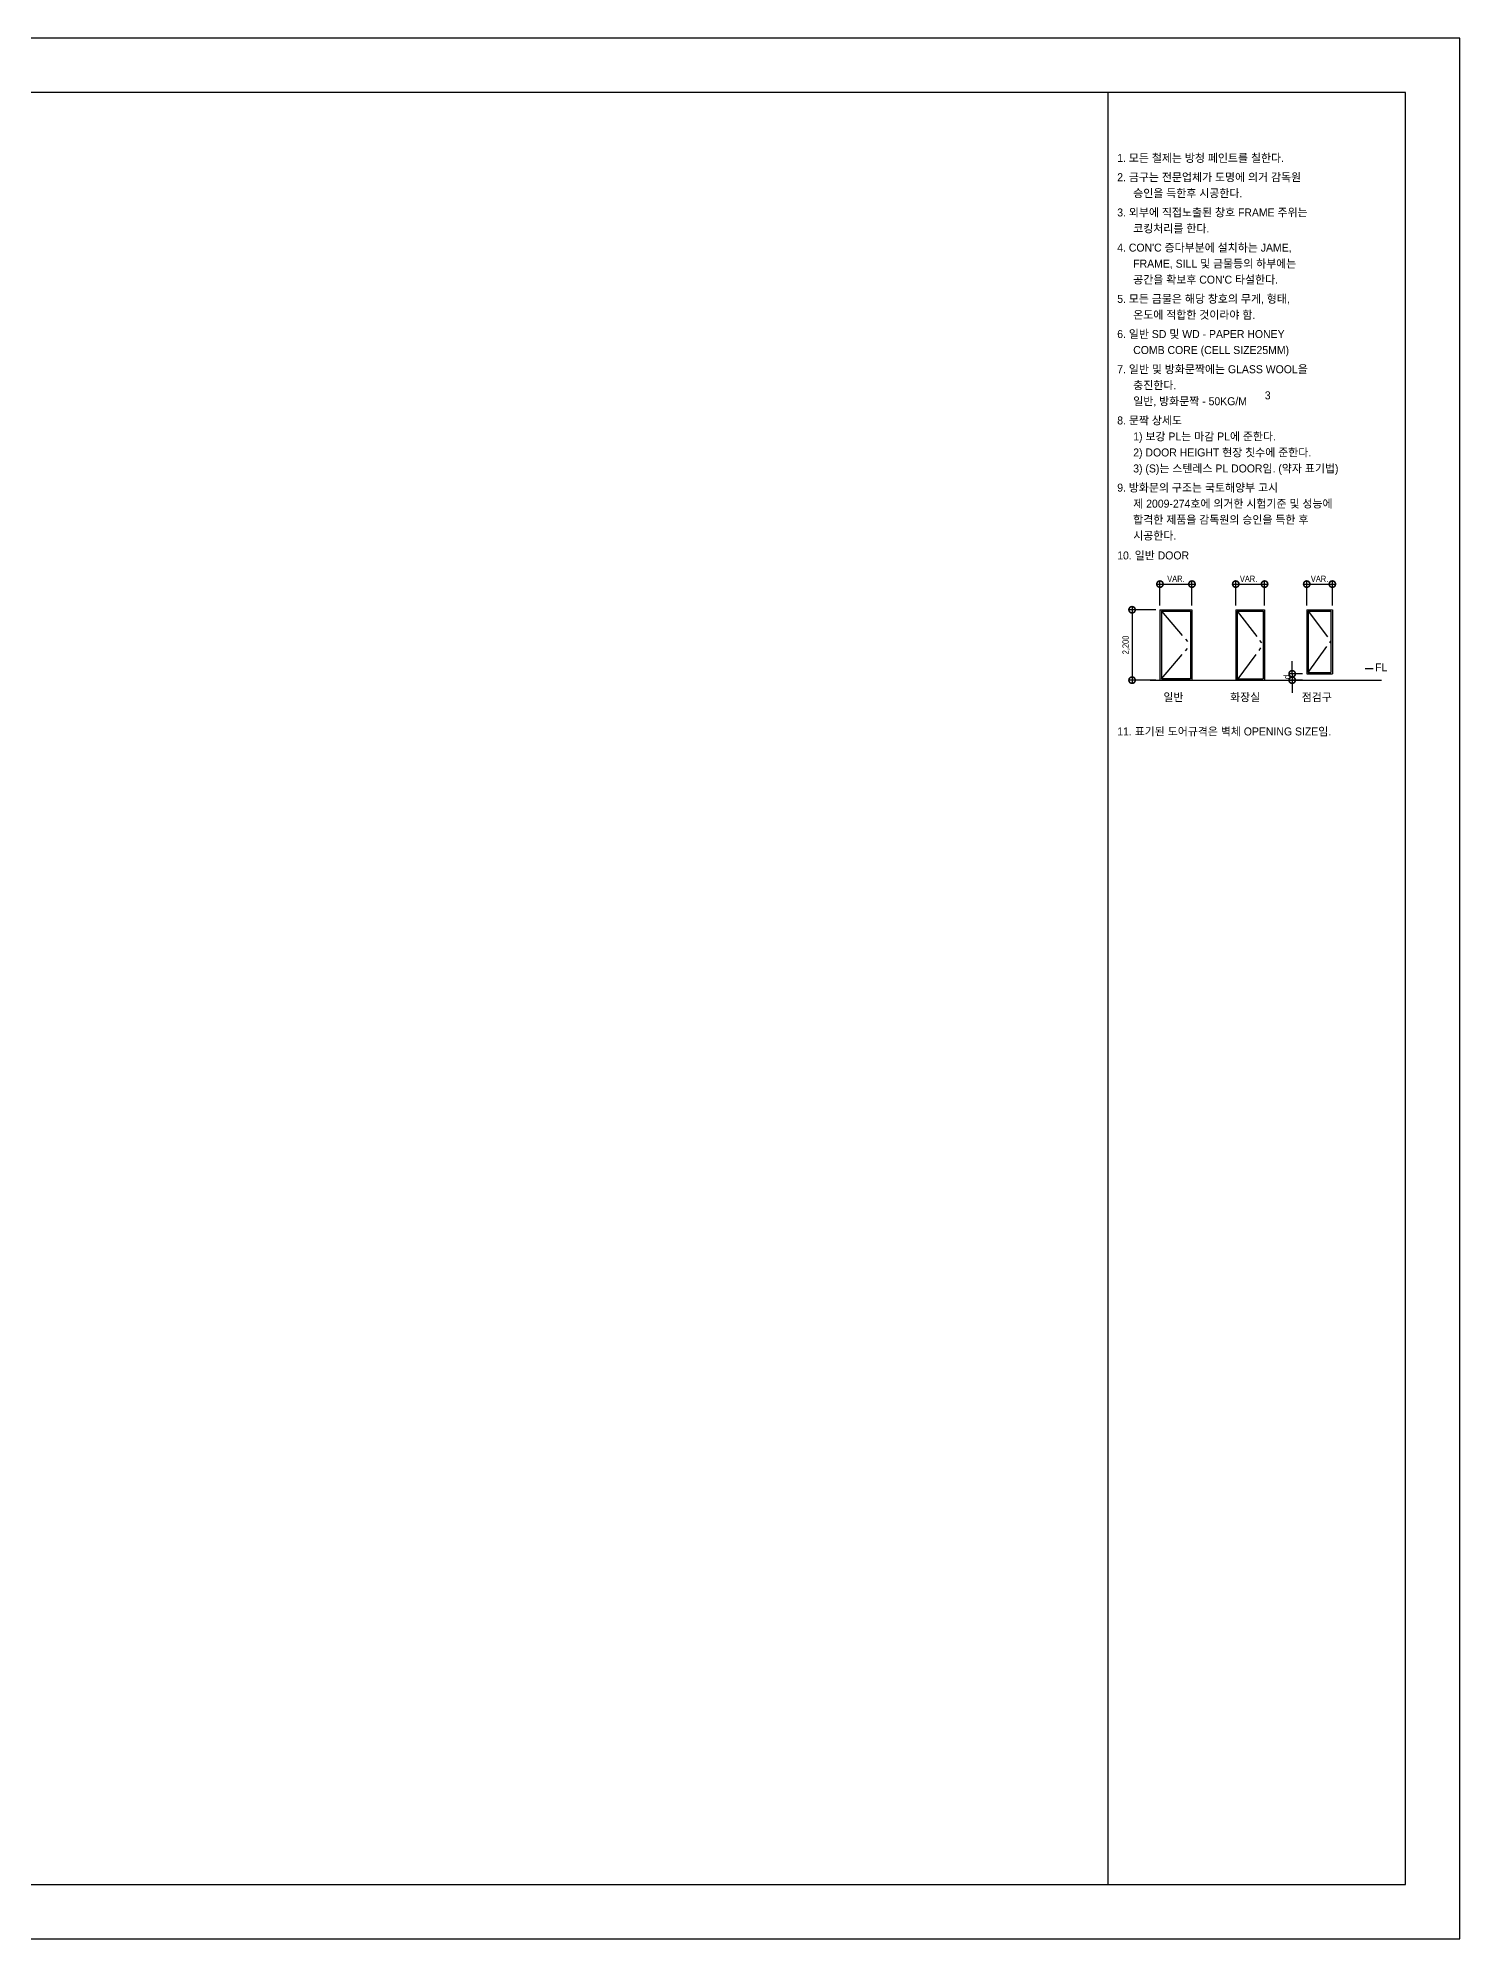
# Model space of a CAD drawing. Extents: x -324 to 841, y -324 to 753.
# Drawn here: x 397 to 841, y 0 to 594 of the extents above; entities that cross this region are included whole.
import ezdxf
from ezdxf.enums import TextEntityAlignment as Align

# ---------------------------------------------------------------- set-up
doc = ezdxf.new("R2010")
doc.units = 0
doc.header["$MEASUREMENT"] = 0
doc.linetypes.add('1D10', pattern=[14, 10, -1.5, 1, -1.5])
doc.layers.get('0').update_dxf_attribs({"linetype": 'CONTINUOUS'})
for name, color, linetype in [('A-DIM', 7, 'CONTINUOUS'), ('A-TEXT-NOTE', 7, 'CONTINUOUS'), ('CL', 1, '1D10'), ('LEADER', 7, 'CONTINUOUS'), ('TXT', 7, 'CONTINUOUS')]:
    doc.layers.add(name, color=color, linetype=linetype)
doc.layers.add('NOPLOT', color=193, linetype='CONTINUOUS', plot=False)
doc.styles.add('Gdim', font='', dxfattribs={"width": 0.9})
doc.styles.add('Gtx', font='')
doc.styles.get('Gdim').set_extended_font_data('Dotum')
doc.styles.get('Gtx').set_extended_font_data('Dotum')

# ---------------------------------------------------------------- blocks, each defined once
blk = doc.blocks.new('_DotSmall')
at = {"color": 0, "linetype": 'ByBlock', "const_width": 0.5}
blk.add_lwpolyline([(-0.0625, 0, 1), (0.0625, 0, 1)], format="xyb", close=True, dxfattribs=at)

msp = doc.modelspace()

# ---------------------------------------------------------------- linework, layer by layer
for p, q in [((747.25, 415.34), (747.25, 393.34)), ((747.25, 415.34), (757.25, 415.34)), ((747.7, 414.89), (747.7, 393.79)), ((747.7, 414.89), (756.8, 414.89)), ((756.8, 414.89), (756.8, 393.79)), ((757.25, 415.34), (757.25, 393.34)), ((770.94, 415.34), (770.94, 393.34)), ((770.94, 415.34), (779.94, 415.34)), ((771.4, 414.89), (771.4, 393.72)), ((771.4, 414.89), (779.49, 414.89)), ((779.49, 414.89), (779.49, 393.72)), ((779.94, 415.34), (779.94, 393.34)), ((793.12, 415.34), (793.12, 395.34)), ((793.12, 415.34), (801.12, 415.34)), ((793.57, 414.89), (793.57, 395.72)), ((793.57, 414.89), (800.66, 414.89)), ((800.66, 414.89), (800.66, 395.72)), ((801.12, 415.34), (801.12, 395.34)), ((744.21, 393.34), (816.5, 393.34)), ((770.94, 393.34), (779.94, 393.34)), ((771.4, 393.72), (779.49, 393.72)), ((785.21, 393.34), (801.7, 393.34)), ((793.12, 395.34), (801.12, 395.34)), ((793.57, 395.72), (800.66, 395.72))]:
    msp.add_line(p, q)
at = {"layer": 'A-DIM', "color": 1}
for p, q in [((746.26, 423.36), (758.24, 423.36)), ((747.25, 416.66), (747.25, 424.35)), ((757.25, 416.66), (757.25, 424.35)), ((769.95, 423.36), (780.93, 423.36)), ((770.94, 416.66), (770.94, 424.35)), ((779.94, 416.66), (779.94, 424.35)), ((792.13, 423.36), (802.11, 423.36)), ((793.12, 416.66), (793.12, 424.35)), ((801.12, 416.66), (801.12, 424.35)), ((738.54, 416.33), (738.54, 392.35)), ((745.93, 415.34), (737.55, 415.34)), ((788.57, 395.34), (788.57, 399.3)), ((745.93, 393.34), (737.55, 393.34)), ((791.8, 395.34), (787.58, 395.34)), ((791.8, 393.34), (787.58, 393.34)), ((788.57, 395.34), (788.57, 393.34)), ((788.57, 393.34), (788.57, 389.38))]:
    msp.add_line(p, q, dxfattribs=at)
at = {"layer": 'CL', "linetype": '1D10'}
for p, q in [((747.7, 414.89), (756.8, 404.34)), ((771.4, 414.89), (779.49, 404.34)), ((793.57, 414.89), (800.66, 405.53)), ((747.7, 393.79), (756.8, 404.34)), ((771.4, 393.34), (779.49, 404.34)), ((793.57, 395.72), (800.66, 405.53))]:
    msp.add_line(p, q, dxfattribs=at)
at = {"layer": 'LEADER'}
msp.add_line((811.39, 396.94), (813.91, 396.94), dxfattribs=at)
msp.add_lwpolyline([(811.39, 393.34, 0, 0.528, 0), (811.39, 394.92, 0, 0, 0), (811.39, 396.94, 0, 0, 0)], format="xyseb", dxfattribs=at)
at = {"layer": 'NOPLOT'}
msp.add_line((731, 577), (731, 17), dxfattribs=at)
for points in [[(0, 0), (841, 0), (841, 594), (0, 594)], [(31, 17), (824, 17), (824, 577), (31, 577)]]:
    msp.add_lwpolyline(points, close=True, dxfattribs=at)
at = {"layer": 'TXT'}
for p, q in [((756.8, 393.79), (747.7, 393.79)), ((756.8, 393.34), (747.7, 393.34))]:
    msp.add_line(p, q, dxfattribs=at)

# ---------------------------------------------------------------- block references
at = {"layer": 'A-DIM', "color": 1, "xscale": 3.96, "yscale": 3.96, "zscale": 3.96}
for p, rotation in [((747.25, 423.36), 180), ((770.94, 423.36), 180), ((793.12, 423.36), 180), ((738.54, 415.34), 90), ((738.54, 393.34), 270), ((788.57, 395.34), 270), ((788.57, 393.34), 90)]:
    msp.add_blockref('_DotSmall', p, dxfattribs=dict(at, rotation=rotation))
for p in [(757.25, 423.36), (779.94, 423.36), (801.12, 423.36)]:
    msp.add_blockref('_DotSmall', p, dxfattribs=at)

# ---------------------------------------------------------------- texts
at = {"layer": 'A-DIM', "char_height": 1.98, "attachment_point": 5, "style": 'Gdim'}
for insert in [(752.25, 425.02), (774.94, 425.02), (797.12, 425.02)]:
    msp.add_mtext('\\A1;VAR.', dxfattribs=dict(at, insert=insert))
at = {"layer": 'A-DIM', "char_height": 1.98, "attachment_point": 5, "rotation": 90, "style": 'Gdim'}
for s, insert in [('\\A1;2,200', (736.7, 404.34)), ('\\A1;d', (786.9, 394.34))]:
    msp.add_mtext(s, dxfattribs=dict(at, insert=insert))
at = {"layer": 'A-TEXT-NOTE', "style": 'Gtx'}
for s, p in [('2. 금구는 전문업체가 도명에 의거 감독원', (733.9, 550.5)), ('승인을 득한후 시공한다.', (738.9, 545.5)), ('3. 외부에 직접노출된 창호 FRAME 주위는', (733.9, 539.5)), ('코킹처리를 한다.', (738.9, 534.5)), ("4. CON'C 증다부분에 설치하는 JAME,", (733.9, 528.5)), ('FRAME, SILL 및 금물등의 하부에는', (738.9, 523.5)), ("공간을 확보후 CON'C 타설한다.", (738.9, 518.5)), ('5. 모든 금물은 해당 창호의 무게, 형태,', (733.9, 512.5)), ('온도에 적합한 것이라야 함.', (738.9, 507.5)), ('6. 일반 SD 및 WD - PAPER HONEY', (733.9, 501.5)), ('COMB CORE (CELL SIZE25MM)', (738.9, 496.5)), ('7. 일반 및 방화문짝에는 GLASS WOOL을', (733.9, 490.5)), ('충진한다.', (738.9, 485.5)), ('일반, 방화문짝 - 50KG/M', (738.9, 480.5)), ('8. 문짝 상세도', (733.9, 474.5)), ('1) 보강 PL는 마감 PL에 준한다.', (738.9, 469.5)), ('2) DOOR HEIGHT 현장 칫수에 준한다.', (738.9, 464.5)), ('3) (S)는 스텐레스 PL DOOR임. (약자 표기법) ', (738.9, 459.5)), ('9. 방화문의 구조는 국토해양부 고시', (733.9, 453.5)), ('제 2009-274호에 의거한 시험기준 및 성능에', (738.9, 448.5)), ('시공한다.', (738.9, 438.5)), ('합격한 제품을 감독원의 승인을 득한 후', (738.9, 443.5))]:
    msp.add_text(s, height=2.5, dxfattribs=at).set_placement(p, align=Align.MIDDLE_LEFT)
for s, p in [('3', (780.01, 481.1)), ('10. 일반 DOOR', (733.9, 431.07)), ('FL', (814.47, 396.1)), ('일반', (748.34, 386.77)), ('화장실', (769.17, 386.77)), ('점검구', (791.57, 386.77)), ('11. 표기된 도어규격은 벽체 OPENING SIZE임.', (733.9, 376.07))]:
    msp.add_text(s, height=2.5, dxfattribs=at).set_placement(p)
at = {"layer": 'TXT', "style": 'Gtx'}
msp.add_text('1. 모든 철제는 방청 페인트를 칠한다.', height=2.5, dxfattribs=at).set_placement((733.9, 556.5), align=Align.MIDDLE_LEFT)

doc.saveas('drawing.dxf')
